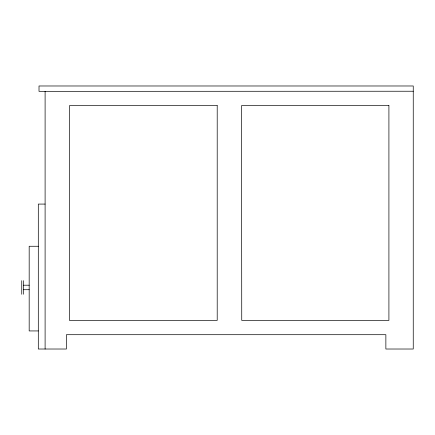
<?xml version="1.0" encoding="UTF-8"?>
<svg xmlns="http://www.w3.org/2000/svg" width="435" height="435" viewBox="0 0 435 435"><rect width="100%" height="100%" fill="white"/><g stroke="black" fill="none" stroke-linecap="round" stroke-linejoin="round"><path stroke-width="0.65" d="M413.25 91.236L39.014 91.35L39.014 85.983L413.25 85.983L413.25 349.017L385.867 349.017L385.867 334.7L66.397 334.7L66.397 349.017L38.307 349.017L38.307 204.08L45.104 204.08M38.307 246.264L29.178 246.264L29.178 330.937L38.307 330.937M23.61 285.202L29.178 285.202M23.61 289.715L29.178 289.715M45.104 91.35L45.104 349.017M23.61 280.667L23.61 294.256M21.75 280.667L21.75 294.256M217.206 105.613L69.442 105.661L69.442 320.388L217.206 320.388L217.206 105.613M388.912 105.558L241.545 105.602L241.74 320.388L388.912 320.388L388.912 105.558"/></g></svg>
